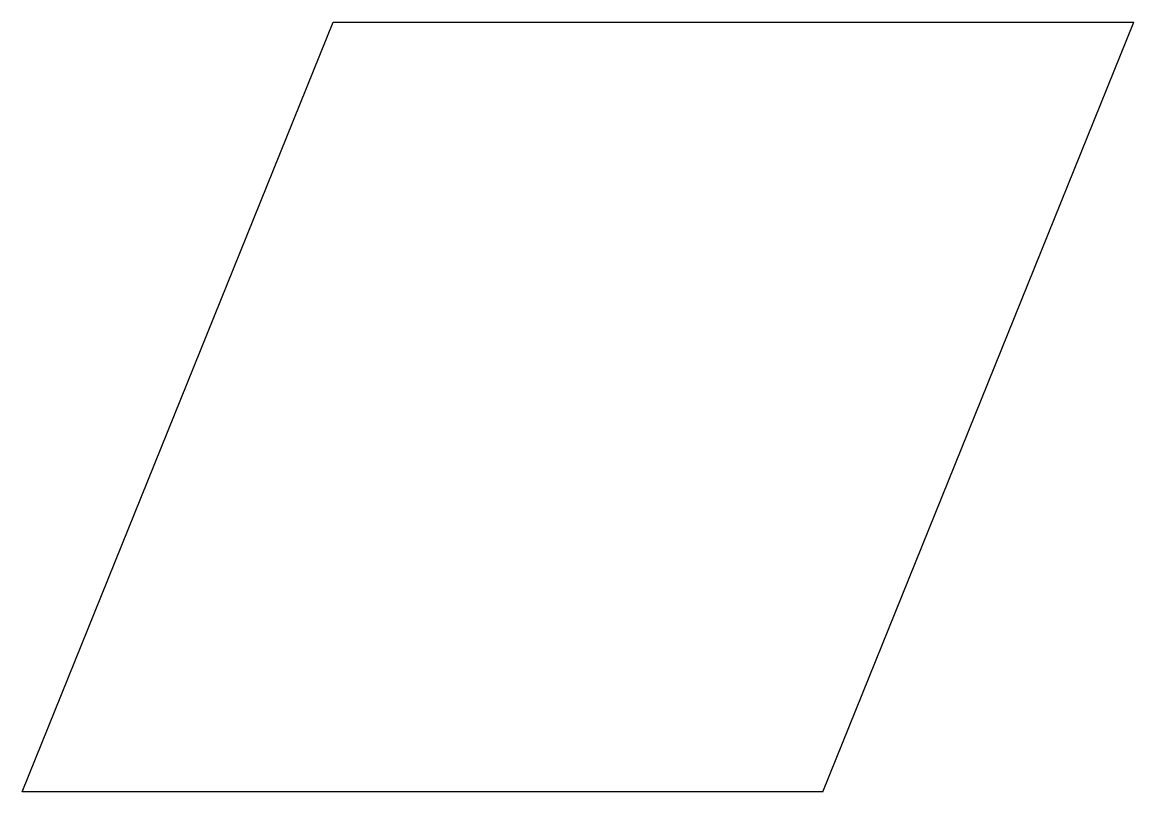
# Model space of a CAD drawing. Header units: millimetres. Extents: x 69.19 to 72.61, y 109.27 to 111.64.
import ezdxf

# ---------------------------------------------------------------- set-up
doc = ezdxf.new("R2010")
doc.units = ezdxf.units.MM
doc.header["$PDMODE"] = 35
doc.header["$PDSIZE"] = -2
doc.layers.add('00.1-SYMBOLS', color=3, linetype='Continuous')

# ---------------------------------------------------------------- blocks, each defined once
blk = doc.blocks.new('PH_GRPBLK')
at = {"layer": 'DEFPOINTS', "color": 0}
blk.add_point((0, 0), dxfattribs=at)

msp = doc.modelspace()

# ---------------------------------------------------------------- linework, layer by layer
at = {"layer": '00.1-SYMBOLS', "color": 2}
for p, q in [((69.1863, 109.2738), (70.1432, 111.6423)), ((70.1432, 111.6423), (72.6074, 111.6423)), ((71.6505, 109.2738), (72.6074, 111.6423)), ((71.6505, 109.2738), (69.1863, 109.2738))]:
    msp.add_line(p, q, dxfattribs=at)

# ---------------------------------------------------------------- block references
msp.add_blockref('PH_GRPBLK', (71.6505, 109.2738), dxfattribs=at)

doc.saveas('drawing.dxf')
